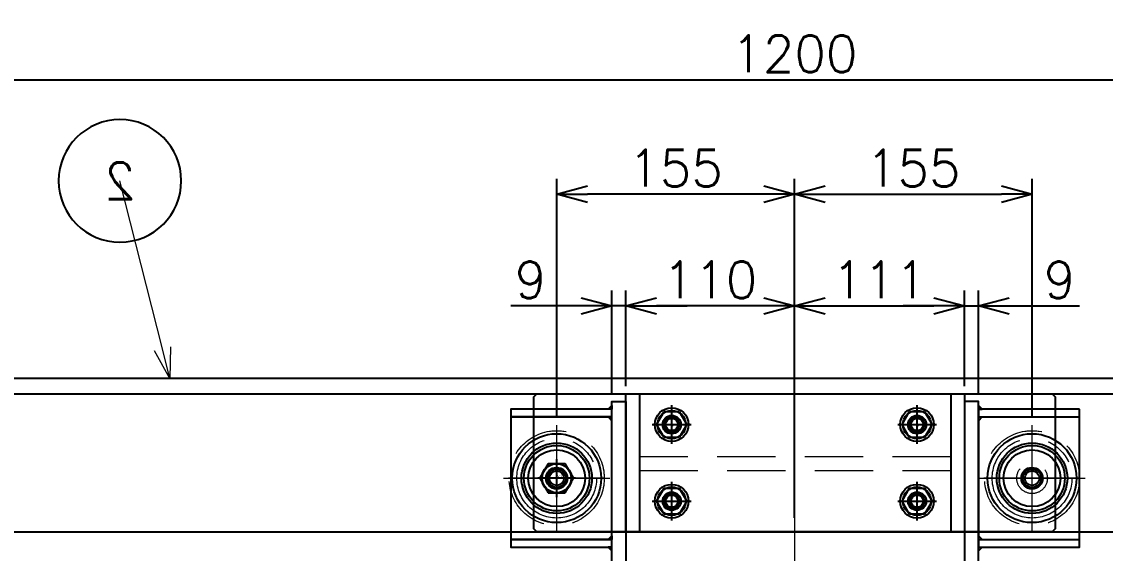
# Model space of a CAD drawing. Header units: millimetres. Extents: x -16130 to 36813, y -8099 to 27484.
# Drawn here: x 12238 to 12945, y 15335 to 15682 of the extents above; entities that cross this region are included whole.
import ezdxf
from ezdxf import colors
from ezdxf.entities.mleader import LeaderData, LeaderLine
from ezdxf.enums import TextEntityAlignment as Align
from ezdxf.math import Vec2, Vec3

# ---------------------------------------------------------------- set-up
doc = ezdxf.new("R2010")
doc.units = ezdxf.units.MM
doc.header["$LTSCALE"] = 6
doc.header["$PDMODE"] = 99
doc.header["$PDSIZE"] = 1
doc.linetypes.add('CENTER2', pattern=[28.575, 19.05, -3.175, 3.175, -3.175])
doc.linetypes.add('HIDDEN', pattern=[9.525, 6.35, -3.175])
for name, color, linetype, lineweight in [('04_HIDDEN', 2, 'HIDDEN', 13), ('05_CENTER', 4, 'CENTER2', 13), ('08_DIM', 3, 'Continuous', 13)]:
    doc.layers.add(name, color=color, linetype=linetype, lineweight=lineweight)
doc.layers.add('10_DRAFT', color=8, linetype='Continuous', lineweight=0, plot=False)
doc.styles.add('KANJI0', font='txt.shx', dxfattribs={"width": 0.9, "height": 30, "bigfont": 'bigfont'})
doc.styles.add('KSS_TXT', font='txt.shx', dxfattribs={"bigfont": 'extfont2.shx'})
doc.styles.add('KSS_TXT_L', font='txt.shx', dxfattribs={"height": 3, "bigfont": 'extfont2.shx'})
doc.styles.get("Standard").update_dxf_attribs({"font": 'txt.shx', "bigfont": 'extfont2.shx'})
doc.dimstyles.new('KSS_DIM', dxfattribs={"dimtxt": 3, "dimasz": 2.5, "dimexe": 1.25, "dimexo": 0.625, "dimtad": 1, "dimdsep": 46, "dimtxsty": 'KSS_TXT', "dimblk": 'OPEN30', "dimcen": 0, "dimazin": 2, "dimtfac": 0.75, "dimtmove": 0, "dimatfit": 3, "dimldrblk": 'OPEN30', "dimfxl": 1, "dimtolj": 1, "dimarcsym": 0})

# ---------------------------------------------------------------- blocks, each defined once
blk = doc.blocks.new('A$C64D21E7E_1_1')
at = {"layer": '05_CENTER'}
blk.add_line((110, 54.51), (110, -2328.57), dxfattribs=at)
blk = doc.blocks.new('A$C4F8D4A0D_1_1')
at = {"color": 0}
for p, q in [((-9, 245.5), (-75, 245.5)), ((-75, 245.5), (-75, 245.5)), ((-75, 245.5), (-9, 245.5)), ((-9, 245.5), (-9, 245.5)), ((-9, 165.5), (-75, 165.5)), ((-75, 165.5), (-75, 165.5)), ((-75, 165.5), (-9, 165.5)), ((-9, 165.5), (-9, 165.5))]:
    blk.add_line(p, q, dxfattribs=at)
for points in [[(0, -4.5), (-9, -4.5), (-9, 255.5), (0, 255.5)], [(-9, 250.5), (-75, 250.5), (-75, 160.5), (-9, 160.5)]]:
    blk.add_lwpolyline(points, close=True, dxfattribs=at)
at = {"color": 3}
for points in [[(-9, 250.5), (-11.5, 250.5), (-11.5, 250.5), (-9, 253)], [(-9, 245.5), (-11.5, 245.5), (-11.5, 245.5), (-9, 243)], [(-9, 165.5), (-11.5, 165.5), (-11.5, 165.5), (-9, 168)], [(-9, 160.5), (-11.5, 160.5), (-11.5, 160.5), (-9, 158)]]:
    blk.add_lwpolyline(points, close=True, dxfattribs=at)
at = {"color": 0}
for radius in [21.35, 18.55]:
    blk.add_circle((-45, 205.5), radius, dxfattribs=at)
at = {"layer": '04_HIDDEN'}
for p, q in [((0, 145.5), (-9, 145.5)), ((0, 144.5), (-9, 144.5)), ((0, 136.5), (-9, 136.5)), ((0, 135.5), (-9, 135.5)), ((0, 105.5), (-9, 105.5)), ((0, 104.5), (-9, 104.5)), ((0, 96.5), (-9, 96.5)), ((0, 95.5), (-9, 95.5)), ((-9, 70.5), (0, 70.5)), ((-9, 69.5), (0, 69.5)), ((-9, 61.5), (0, 61.5)), ((-9, 60.5), (0, 60.5)), ((-9, 20.5), (0, 20.5)), ((-9, 19.5), (0, 19.5)), ((-9, 11.5), (0, 11.5)), ((-9, 10.5), (0, 10.5))]:
    blk.add_line(p, q, dxfattribs=at)
at = {"layer": '05_CENTER'}
for p, q in [((-45, 179.33), (-45, 231.67)), ((-18.83, 205.5), (-71.17, 205.5)), ((5, 140.5), (-14, 140.5)), ((5, 100.5), (-14, 100.5)), ((-14, 65.5), (5, 65.5)), ((-14, 15.5), (5, 15.5))]:
    blk.add_line(p, q, dxfattribs=at)
blk = doc.blocks.new('A$C7C922184_1_1')
at = {"color": 0}
for p, q in [((9, 245.5), (75, 245.5)), ((9, 165.5), (75, 165.5))]:
    blk.add_line(p, q, dxfattribs=at)
for points in [[(0, -4.5), (9, -4.5), (9, 255.5), (0, 255.5)], [(75, 250.5), (9, 250.5), (9, 160.5), (75, 160.5)]]:
    blk.add_lwpolyline(points, close=True, dxfattribs=at)
at = {"color": 3}
for points in [[(9, 250.5), (11.5, 250.5), (11.5, 250.5), (9, 253)], [(9, 245.5), (11.5, 245.5), (11.5, 245.5), (9, 243)], [(9, 165.5), (11.5, 165.5), (11.5, 165.5), (9, 168)], [(9, 160.5), (11.5, 160.5), (11.5, 160.5), (9, 158)]]:
    blk.add_lwpolyline(points, close=True, dxfattribs=at)
at = {"color": 0}
for radius in [21.35, 18.55]:
    blk.add_circle((44, 205.5), radius, dxfattribs=at)
at = {"layer": '04_HIDDEN'}
for p, q in [((0, 145.5), (9, 145.5)), ((0, 144.5), (9, 144.5)), ((0, 136.5), (9, 136.5)), ((0, 135.5), (9, 135.5)), ((0, 105.5), (9, 105.5)), ((0, 104.5), (9, 104.5)), ((0, 96.5), (9, 96.5)), ((0, 95.5), (9, 95.5)), ((0, 70.5), (9, 70.5)), ((0, 69.5), (9, 69.5)), ((0, 61.5), (9, 61.5)), ((0, 60.5), (9, 60.5)), ((0, 20.5), (9, 20.5)), ((0, 19.5), (9, 19.5)), ((0, 11.5), (9, 11.5)), ((0, 10.5), (9, 10.5))]:
    blk.add_line(p, q, dxfattribs=at)
at = {"layer": '05_CENTER'}
for p, q in [((44, 179.33), (44, 231.67)), ((17.83, 205.5), (70.17, 205.5)), ((-5, 140.5), (14, 140.5)), ((-5, 100.5), (14, 100.5)), ((-5, 65.5), (14, 65.5)), ((-5, 15.5), (14, 15.5))]:
    blk.add_line(p, q, dxfattribs=at)
blk = doc.blocks.new('A$C47C001BE_1_1')
for name, p in [('A$C4F8D4A0D_1_1', (-110, -23)), ('A$C7C922184_1_1', (111, -23)), ('A$C64D21E7E_1_1', (-110, 89.5))]:
    blk.add_blockref(name, p)
blk = doc.blocks.new('M10Tz_1_1_1')
at = {"color": 0}
for radius in [5, 4]:
    blk.add_circle((0, 0), radius, dxfattribs=at)
at = {"layer": '05_CENTER'}
for p, q in [((0, -8.34), (0, 8.34)), ((8.34, 0), (-8.34, 0))]:
    blk.add_line(p, q, dxfattribs=at)
blk = doc.blocks.new('A$C247C2A21_1_1')
at = {"color": 0}
for p, q in [((-1191, 20), (-9, 20)), ((-701, 20), (-701, -70)), ((-498, 20), (-498, -70))]:
    blk.add_line(p, q, dxfattribs=at)
for points in [[(-1191, -70), (-9, -70), (-9, 30), (-1191, 30)], [(-710, 20), (-489, 20), (-489, -70), (-710, -70)]]:
    blk.add_lwpolyline(points, close=True, dxfattribs=at)
at = {"layer": '04_HIDDEN'}
blk.add_lwpolyline([(-701, -30), (-498, -30), (-498, -21), (-701, -21)], close=True, dxfattribs=at)
at = {"layer": '05_CENTER'}
blk.add_line((-600, 40.86), (-600, -83.05), dxfattribs=at)
for p in [(-680, 0), (-520, 0), (-680, -50), (-520, -50)]:
    blk.add_blockref('M10Tz_1_1_1', p)
blk = doc.blocks.new('A$C491655AE_1_1_1_1')
at = {"color": 0}
for p, q in [((-9.81, 0), (-4.91, 8.5)), ((-4.91, 8.5), (4.91, 8.5)), ((4.91, 8.5), (9.81, 0)), ((-4.91, -8.5), (-9.81, 0)), ((9.81, 0), (4.91, -8.5)), ((4.91, -8.5), (-4.91, -8.5))]:
    blk.add_line(p, q, dxfattribs=at)
at = {"color": 0, "linetype": 'CENTER2'}
for p, q in [((0, -12.64), (0, 12.64)), ((-12.64, 0), (12.64, 0))]:
    blk.add_line(p, q, dxfattribs=at)
at = {"color": 0}
for radius in [11, 9.25]:
    blk.add_circle((0, 0), radius, dxfattribs=at)
at = {"layer": '10_DRAFT', "style": 'KSS_TXT_L'}
blk.add_text('BT-M10', height=0.3, dxfattribs=at).set_placement((-0.7, -0.54))
blk = doc.blocks.new('M12Tz_1_1_1')
at = {"color": 0}
for radius in [6, 4.75]:
    blk.add_circle((0, 0), radius, dxfattribs=at)
at = {"layer": '05_CENTER'}
for p, q in [((0, -10.33), (0, 10.33)), ((10.33, 0), (-10.33, 0))]:
    blk.add_line(p, q, dxfattribs=at)
blk = doc.blocks.new('A$C22AC1178_1_1')
at = {"color": 0}
blk.add_lwpolyline([(-250, 73), (-248, 75), (88, 75), (90, 73), (90, -13), (88, -15), (-248, -15), (-250, -13)], close=True, dxfattribs=at)
for centre, radius in [((-160, 55), 6), ((0, 55), 6), ((-235, 20), 7), ((-235, 20), 6), ((-235, 20), 4.75), ((75, 20), 7), ((75, 20), 6), ((75, 20), 4.75), ((-160, 5), 6), ((0, 5), 6)]:
    blk.add_circle(centre, radius, dxfattribs=at)
at = {"layer": '04_HIDDEN'}
for centre in [(-235, 20), (75, 20)]:
    blk.add_circle(centre, 10, dxfattribs=at)
at = {"layer": '05_CENTER'}
for p, q in [((-160, 44.59), (-160, 65.41)), ((0, 44.59), (0, 65.41)), ((-149.59, 55), (-170.41, 55)), ((10.41, 55), (-10.41, 55)), ((-235, 5.6), (-235, 34.4)), ((75, 5.6), (75, 34.4)), ((-249.4, 20), (-220.6, 20)), ((-160, -5.41), (-160, 15.41)), ((0, -5.41), (0, 15.41)), ((89.4, 20), (60.6, 20)), ((-149.59, 5), (-170.41, 5)), ((10.41, 5), (-10.41, 5))]:
    blk.add_line(p, q, dxfattribs=at)
blk.add_blockref('M12Tz_1_1_1', (-235, 20))
blk = doc.blocks.new('M12Nua_2_1')
at = {"color": 0}
for p, q in [((-5.47, 9.48), (-10.95, 0)), ((5.48, 9.48), (-5.47, 9.48)), ((10.95, 0), (5.48, 9.48)), ((-10.95, 0), (-5.47, -9.48)), ((5.48, -9.48), (10.95, 0)), ((-5.47, -9.48), (5.48, -9.48))]:
    blk.add_line(p, q, dxfattribs=at)
at = {"color": 0, "linetype": 'CENTER2'}
for p, q in [((0, -12.34), (0, 12.34)), ((12.34, 0), (-12.34, 0))]:
    blk.add_line(p, q, dxfattribs=at)
at = {"color": 0}
for radius in [9.48, 6, 4.75]:
    blk.add_circle((0, 0), radius, dxfattribs=at)
at = {"layer": '10_DRAFT', "style": 'KANJI0', "width": 0.82}
blk.add_text('Ｍ１２', height=1.5, dxfattribs=at).set_placement((0.31, 0.09))
blk = doc.blocks.new('A$C56841FAC_1_1')
at = {"color": 0}
for radius in [29, 23]:
    blk.add_circle((0, 0), radius, dxfattribs=at)
at = {"layer": '05_CENTER', "color": 0}
for p, q in [((0, -31.37), (0, 31.37)), ((31.37, 0), (-31.37, 0))]:
    blk.add_line(p, q, dxfattribs=at)
blk.add_circle((0, 0), 26, dxfattribs=at)
blk = doc.blocks.new('A$C3FA65521_1_1')
at = {"color": 0}
for radius in [31, 10, 6.05]:
    blk.add_circle((0, 0), radius, dxfattribs=at)
at = {"layer": '04_HIDDEN'}
for radius in [21.35, 18.55]:
    blk.add_circle((0, 0), radius, dxfattribs=at)
at = {"layer": '05_CENTER'}
for p, q in [((0, -34.67), (0, 34.67)), ((-34.67, 0), (34.67, 0))]:
    blk.add_line(p, q, dxfattribs=at)
blk = doc.blocks.new('A$C1CB21C02_1_1')
for name, p in [('A$C22AC1178_1_1', (-75, -20)), ('A$C491655AE_1_1_1_1', (-235, 35)), ('A$C491655AE_1_1_1_1', (-75, 35)), ('M12Nua_2_1', (-310, 0)), ('A$C491655AE_1_1_1_1', (-235, -15)), ('A$C491655AE_1_1_1_1', (-75, -15))]:
    blk.add_blockref(name, p)
at = {"color": 4}
for p in [(-310, 0), (0, 0)]:
    blk.add_blockref('A$C56841FAC_1_1', p, dxfattribs=at)
at = {"layer": '04_HIDDEN'}
for p in [(-310, 0), (0, 0)]:
    blk.add_blockref('A$C3FA65521_1_1', p, dxfattribs=at)
blk = doc.blocks.new('_Open30')
at = {"color": 0, "linetype": 'ByBlock', "lineweight": -2}
for p, q in [((-1, 0.268), (0, 0)), ((0, 0), (-1, -0.268)), ((0, 0), (-1, 0))]:
    blk.add_line(p, q, dxfattribs=at)
blk = doc.blocks.new('*D2270')
at = {"layer": '08_DIM', "color": 0, "lineweight": -2, "transparency": 16777216}
for p, q in [((12587.19, 15423.76), (12587.19, 15579.4)), ((12742.19, 15358.3), (12742.19, 15579.4)), ((12722.19, 15569.4), (12607.19, 15569.4))]:
    blk.add_line(p, q, dxfattribs=at)
at = {"layer": 'Defpoints', "color": 0, "transparency": 16777216}
for p in [(12587.19, 15569.4), (12587.19, 15418.76), (12742.19, 15353.3)]:
    blk.add_point(p, dxfattribs=at)
at = {"layer": '08_DIM', "color": 0, "lineweight": -2, "transparency": 16777216, "xscale": 20, "yscale": 20, "zscale": 20, "rotation": 180}
blk.add_blockref('_Open30', (12587.19, 15569.4), dxfattribs=at)
at = {"layer": '08_DIM', "color": 0, "lineweight": -2, "transparency": 16777216, "xscale": 20, "yscale": 20, "zscale": 20}
blk.add_blockref('_Open30', (12742.19, 15569.4), dxfattribs=at)
at = {"layer": '08_DIM', "color": 0, "transparency": 16777216, "insert": (12664.69, 15586.43), "char_height": 24, "attachment_point": 5, "style": 'KSS_TXT'}
blk.add_mtext('\\A1;155', dxfattribs=at)
blk = doc.blocks.new('*D2271')
at = {"layer": '08_DIM', "color": 0, "lineweight": -2, "transparency": 16777216}
for p, q in [((12742.19, 15358.3), (12742.19, 15579.4)), ((12897.19, 15423.76), (12897.19, 15579.4)), ((12762.19, 15569.4), (12877.19, 15569.4))]:
    blk.add_line(p, q, dxfattribs=at)
at = {"layer": 'Defpoints', "color": 0, "transparency": 16777216}
for p in [(12897.19, 15569.4), (12897.19, 15418.76), (12742.19, 15353.3)]:
    blk.add_point(p, dxfattribs=at)
at = {"layer": '08_DIM', "color": 0, "lineweight": -2, "transparency": 16777216, "xscale": 20, "yscale": 20, "zscale": 20, "rotation": 180}
blk.add_blockref('_Open30', (12742.19, 15569.4), dxfattribs=at)
at = {"layer": '08_DIM', "color": 0, "lineweight": -2, "transparency": 16777216, "xscale": 20, "yscale": 20, "zscale": 20}
blk.add_blockref('_Open30', (12897.19, 15569.4), dxfattribs=at)
at = {"layer": '08_DIM', "color": 0, "transparency": 16777216, "insert": (12819.69, 15586.43), "char_height": 24, "attachment_point": 5, "style": 'KSS_TXT'}
blk.add_mtext('\\A1;155', dxfattribs=at)
blk = doc.blocks.new('*D2274')
at = {"layer": '08_DIM', "color": 0, "lineweight": -2, "transparency": 16777216}
for p, q in [((12142.19, 15449.09), (12142.19, 15653.98)), ((13342.19, 15449.09), (13342.19, 15653.98)), ((12162.19, 15643.98), (13322.19, 15643.98))]:
    blk.add_line(p, q, dxfattribs=at)
at = {"layer": 'Defpoints', "color": 0, "transparency": 16777216}
for p in [(13342.19, 15643.98), (12142.19, 15444.09), (13342.19, 15444.09)]:
    blk.add_point(p, dxfattribs=at)
at = {"layer": '08_DIM', "color": 0, "lineweight": -2, "transparency": 16777216, "xscale": 20, "yscale": 20, "zscale": 20, "rotation": 180}
blk.add_blockref('_Open30', (12142.19, 15643.98), dxfattribs=at)
at = {"layer": '08_DIM', "color": 0, "lineweight": -2, "transparency": 16777216, "xscale": 20, "yscale": 20, "zscale": 20}
blk.add_blockref('_Open30', (13342.19, 15643.98), dxfattribs=at)
at = {"layer": '08_DIM', "color": 0, "transparency": 16777216, "insert": (12742.19, 15660.98), "char_height": 24, "attachment_point": 5, "style": 'KSS_TXT'}
blk.add_mtext('\\A1;1200', dxfattribs=at)
blk = doc.blocks.new('*D2281')
at = {"layer": '08_DIM', "color": 0, "lineweight": -2, "transparency": 16777216}
for p, q in [((12632.19, 15444.09), (12632.19, 15506.51)), ((12742.19, 15358.3), (12742.19, 15506.51)), ((12722.19, 15496.51), (12652.19, 15496.51))]:
    blk.add_line(p, q, dxfattribs=at)
at = {"layer": 'Defpoints', "color": 0, "transparency": 16777216}
for p in [(12632.19, 15496.51), (12632.19, 15439.09), (12742.19, 15353.3)]:
    blk.add_point(p, dxfattribs=at)
at = {"layer": '08_DIM', "color": 0, "lineweight": -2, "transparency": 16777216, "xscale": 20, "yscale": 20, "zscale": 20, "rotation": 180}
blk.add_blockref('_Open30', (12632.19, 15496.51), dxfattribs=at)
at = {"layer": '08_DIM', "color": 0, "lineweight": -2, "transparency": 16777216, "xscale": 20, "yscale": 20, "zscale": 20}
blk.add_blockref('_Open30', (12742.19, 15496.51), dxfattribs=at)
at = {"layer": '08_DIM', "color": 0, "transparency": 16777216, "insert": (12687.19, 15513.51), "char_height": 24, "attachment_point": 5, "style": 'KSS_TXT'}
blk.add_mtext('\\A1;110', dxfattribs=at)
blk = doc.blocks.new('*D2282')
at = {"layer": '08_DIM', "color": 0, "lineweight": -2, "transparency": 16777216}
for p, q in [((12742.19, 15358.3), (12742.19, 15506.51)), ((12853.19, 15444.09), (12853.19, 15506.51)), ((12762.19, 15496.51), (12833.19, 15496.51))]:
    blk.add_line(p, q, dxfattribs=at)
at = {"layer": 'Defpoints', "color": 0, "transparency": 16777216}
for p in [(12853.19, 15496.51), (12853.19, 15439.09), (12742.19, 15353.3)]:
    blk.add_point(p, dxfattribs=at)
at = {"layer": '08_DIM', "color": 0, "lineweight": -2, "transparency": 16777216, "xscale": 20, "yscale": 20, "zscale": 20, "rotation": 180}
blk.add_blockref('_Open30', (12742.19, 15496.51), dxfattribs=at)
at = {"layer": '08_DIM', "color": 0, "lineweight": -2, "transparency": 16777216, "xscale": 20, "yscale": 20, "zscale": 20}
blk.add_blockref('_Open30', (12853.19, 15496.51), dxfattribs=at)
at = {"layer": '08_DIM', "color": 0, "transparency": 16777216, "insert": (12797.69, 15513.51), "char_height": 24, "attachment_point": 5, "style": 'KSS_TXT'}
blk.add_mtext('\\A1;111', dxfattribs=at)
blk = doc.blocks.new('*D2283')
at = {"layer": '08_DIM', "color": 0, "lineweight": -2, "transparency": 16777216}
for p, q in [((12623.19, 15439.09), (12623.19, 15506.51)), ((12632.19, 15444.09), (12632.19, 15506.51)), ((12603.19, 15496.51), (12557.19, 15496.51)), ((12632.19, 15496.51), (12623.19, 15496.51)), ((12652.19, 15496.51), (12672.19, 15496.51))]:
    blk.add_line(p, q, dxfattribs=at)
at = {"layer": 'Defpoints', "color": 0, "transparency": 16777216}
for p in [(12623.19, 15496.51), (12623.19, 15434.09), (12632.19, 15439.09)]:
    blk.add_point(p, dxfattribs=at)
at = {"layer": '08_DIM', "color": 0, "lineweight": -2, "transparency": 16777216, "xscale": 20, "yscale": 20, "zscale": 20}
blk.add_blockref('_Open30', (12623.19, 15496.51), dxfattribs=at)
at = {"layer": '08_DIM', "color": 0, "lineweight": -2, "transparency": 16777216, "xscale": 20, "yscale": 20, "zscale": 20, "rotation": 180}
blk.add_blockref('_Open30', (12632.19, 15496.51), dxfattribs=at)
at = {"layer": '08_DIM', "color": 0, "transparency": 16777216, "insert": (12570.19, 15513.51), "char_height": 24, "attachment_point": 5, "style": 'KSS_TXT'}
blk.add_mtext('\\A1;9', dxfattribs=at)
blk = doc.blocks.new('*D2284')
at = {"layer": '08_DIM', "color": 0, "lineweight": -2, "transparency": 16777216}
for p, q in [((12853.19, 15444.09), (12853.19, 15506.51)), ((12862.19, 15439.09), (12862.19, 15506.51)), ((12833.19, 15496.51), (12813.19, 15496.51)), ((12853.19, 15496.51), (12862.19, 15496.51)), ((12882.19, 15496.51), (12928.19, 15496.51))]:
    blk.add_line(p, q, dxfattribs=at)
at = {"layer": 'Defpoints', "color": 0, "transparency": 16777216}
for p in [(12862.19, 15496.51), (12853.19, 15439.09), (12862.19, 15434.09)]:
    blk.add_point(p, dxfattribs=at)
at = {"layer": '08_DIM', "color": 0, "lineweight": -2, "transparency": 16777216, "xscale": 20, "yscale": 20, "zscale": 20}
blk.add_blockref('_Open30', (12853.19, 15496.51), dxfattribs=at)
at = {"layer": '08_DIM', "color": 0, "lineweight": -2, "transparency": 16777216, "xscale": 20, "yscale": 20, "zscale": 20, "rotation": 180}
blk.add_blockref('_Open30', (12862.19, 15496.51), dxfattribs=at)
at = {"layer": '08_DIM', "color": 0, "transparency": 16777216, "insert": (12915.19, 15513.51), "char_height": 24, "attachment_point": 5, "style": 'KSS_TXT'}
blk.add_mtext('\\A1;9', dxfattribs=at)
blk = doc.blocks.new('AM_BALLOON1')
at = {"transparency": 16777216}
blk.add_circle((0, 0), 5, dxfattribs=at)
blk.add_attdef('B_NUMBER', text='', height=3, dxfattribs=at).set_placement((0, 0), align=Align.MIDDLE_CENTER)
blk = doc.blocks.new('_OPEN')
at = {"color": 0, "linetype": 'ByBlock'}
for p, q in [((-1, 0.167), (0, 0)), ((0, 0), (-1, -0.167)), ((0, 0), (-1, 0))]:
    blk.add_line(p, q, dxfattribs=at)

msp = doc.modelspace()

# ---------------------------------------------------------------- block references
for name, p in [('A$C247C2A21_1_1', (13342.18867, 15419.0929)), ('A$C47C001BE_1_1', (12742.18867, 15201.59302)), ('A$C1CB21C02_1_1', (12897.18867, 15384.0929))]:
    msp.add_blockref(name, p)

# ---------------------------------------------------------------- dimensions: what is measured, and where the dimension line sits
at = {"layer": '08_DIM'}
for base, p1, p2, picture, middle in [((13342.18867, 15643.98308), (12142.18867, 15444.0929), (13342.18867, 15444.0929), '*D2274', (12742.18867, 15660.98308)), ((12587.18867, 15569.40096), (12742.18867, 15353.30055), (12587.18867, 15418.75817), '*D2270', (12664.68867, 15586.43429)), ((12897.18867, 15569.40096), (12742.18867, 15353.30055), (12897.18867, 15418.75815), '*D2271', (12819.68867, 15586.43429)), ((12623.18867, 15496.50935), (12632.18867, 15439.0929), (12623.18867, 15434.09292), '*D2283', (12570.18867, 15513.50935)), ((12632.18867, 15496.50935), (12742.18867, 15353.30055), (12632.18867, 15439.0929), '*D2281', (12687.18867, 15513.50935)), ((12853.18867, 15496.50935), (12742.18867, 15353.30055), (12853.18867, 15439.0929), '*D2282', (12797.68867, 15513.50935)), ((12862.18867, 15496.50935), (12853.18867, 15439.0929), (12862.18867, 15434.0929), '*D2284', (12915.18867, 15513.50935))]:
    dim = msp.add_linear_dim(base=base, p1=p1, p2=p2, dimstyle='KSS_DIM', override={"dimscale": 8}, dxfattribs=at)
    dim.commit()
    dim.dimension.update_dxf_attribs({"geometry": picture, "text_midpoint": middle})

# ---------------------------------------------------------------- leaders
ml = msp.add_multileader_block('Standard', dxfattribs=at)
ml.set_content('AM_BALLOON1', color=256, scale=8)
ml.set_attribute('B_NUMBER', 'W', width=0)
ml.set_leader_properties(color=256, linetype='ByLayer', lineweight=-1)
ml.set_arrow_properties(name='OPEN')
ml.build(insert=Vec2(0, 0))
ml.multileader.update_dxf_attribs({"leader_type": 0, "has_dogleg": 0, "text_right_attachment_type": 6, "dogleg_length": 0, "arrow_head_size": 16, "scale": 4, "block_connection_type": 1})
ctx = ml.context
ctx.base_point, ctx.scale, ctx.char_height, ctx.arrow_head_size, ctx.landing_gap_size, ctx.plane_origin = Vec3(13778.40481, 16629.64663), 4, 32, 16, 16, Vec3(13778.40481, 16629.64663)
ctx.right_attachment, ctx.attachment_type = 6, 1
notes = []
notes.append((ctx, [(0, (0, 0, 0), (0, 0), (1, 0), 1, [])]))
ctx.block.insert = Vec3(13778.40481, 16629.64663)
ml = msp.add_multileader_block('Standard', dxfattribs=at)
ml.set_content('AM_BALLOON1', color=256, scale=8)
ml.set_attribute('B_NUMBER', 'V', width=0)
ml.set_leader_properties(color=256, linetype='ByLayer', lineweight=-1)
ml.set_arrow_properties(name='OPEN')
ml.build(insert=Vec2(0, 0))
ml.multileader.update_dxf_attribs({"leader_type": 0, "has_dogleg": 0, "text_right_attachment_type": 6, "dogleg_length": 0, "arrow_head_size": 16, "scale": 4, "block_connection_type": 1})
ctx = ml.context
ctx.base_point, ctx.scale, ctx.char_height, ctx.arrow_head_size, ctx.landing_gap_size, ctx.plane_origin = Vec3(15125.00199, 16612.85008), 4, 32, 16, 16, Vec3(15159.27631, 16609.77428)
ctx.right_attachment, ctx.attachment_type = 6, 1
notes.append((ctx, [(0, (0, 0, 0), (0, 0), (1, 0), 1, [])]))
ctx.block.insert = Vec3(15125.00199, 16612.85008)
ml = msp.add_multileader_block('Standard', dxfattribs=at)
ml.set_content('AM_BALLOON1', color=256, scale=-8)
ml.set_attribute('B_NUMBER', '2', width=0)
ml.set_leader_properties(color=256, linetype='ByLayer', lineweight=-1)
ml.set_arrow_properties(name='OPEN30')
ml.build(insert=Vec2(0, 0))
ml.multileader.update_dxf_attribs({"has_dogleg": 0, "text_right_attachment_type": 6, "dogleg_length": 0, "arrow_head_size": 20, "scale": 8, "block_connection_type": 1})
ctx = ml.context
ctx.base_point, ctx.scale, ctx.char_height, ctx.arrow_head_size, ctx.landing_gap_size, ctx.plane_origin = Vec3(12302.39807, 15578.11759), 8, 32, 20, 16, Vec3(12425.37674, 15137.75932)
ctx.right_attachment, ctx.text_align_type, ctx.attachment_type = 6, 2, 1
notes.append((ctx, [(0, (1, 1, 0), (12302.39807, 15578.11759), (-1, 0), 0, [(0, [(12334.9379, 15449.0929)], 0, [])])]))
ctx.block.insert, ctx.block.scale = Vec3(12302.39807, 15578.11759), Vec3(-8, 8, 8)
ml = msp.add_multileader_block('Standard', dxfattribs=at)
ml.set_content('AM_BALLOON1', color=256, scale=8)
ml.set_attribute('B_NUMBER', '27', width=0)
ml.set_leader_properties(color=256, linetype='ByLayer', lineweight=-1)
ml.set_arrow_properties(name='OPEN')
ml.build(insert=Vec2(0, 0))
ml.multileader.update_dxf_attribs({"leader_type": 0, "has_dogleg": 0, "text_right_attachment_type": 6, "dogleg_length": 0, "arrow_head_size": 16, "scale": 8, "block_connection_type": 1})
ctx = ml.context
ctx.base_point, ctx.scale, ctx.char_height, ctx.arrow_head_size, ctx.landing_gap_size, ctx.plane_origin = Vec3(15049.69335, 15487.87195), 8, 32, 16, 16, Vec3(15049.69335, 15487.87195)
ctx.right_attachment, ctx.attachment_type = 6, 1
notes.append((ctx, [(0, (0, 0, 0), (0, 0), (1, 0), 1, [])]))
ctx.block.insert = Vec3(15049.69335, 15487.87195)
ml = msp.add_multileader_block('Standard', dxfattribs=at)
ml.set_content('AM_BALLOON1', color=256, scale=8)
ml.set_attribute('B_NUMBER', '42', width=0)
ml.set_leader_properties(color=256, linetype='ByLayer', lineweight=-1)
ml.set_arrow_properties(name='OPEN')
ml.build(insert=Vec2(0, 0))
ml.multileader.update_dxf_attribs({"leader_type": 0, "has_dogleg": 0, "text_right_attachment_type": 6, "dogleg_length": 0, "arrow_head_size": 16, "scale": 8, "block_connection_type": 1})
ctx = ml.context
ctx.base_point, ctx.scale, ctx.char_height, ctx.arrow_head_size, ctx.landing_gap_size, ctx.plane_origin = Vec3(15917.96441, 15473.63421), 8, 32, 16, 16, Vec3(15917.96441, 15473.63421)
ctx.right_attachment, ctx.attachment_type = 6, 1
notes.append((ctx, [(0, (0, 0, 0), (0, 0), (1, 0), 1, [])]))
ctx.block.insert = Vec3(15917.96441, 15473.63421)
for ctx, leaders in notes:
    for number, flags, end, landing, length, lines in leaders:
        leader = LeaderData()
        leader.index, (leader.has_last_leader_line, leader.has_dogleg_vector, leader.attachment_direction) = number, flags
        leader.last_leader_point, leader.dogleg_vector, leader.dogleg_length = Vec3(end), Vec3(landing), length
        for number, points, colour, breaks in lines:
            line = LeaderLine()
            line.index, line.vertices, line.color, line.breaks = number, Vec3.list(points), colors.encode_raw_color(colour), breaks
            leader.lines.append(line)
        ctx.leaders.append(leader)

doc.saveas('drawing.dxf')
